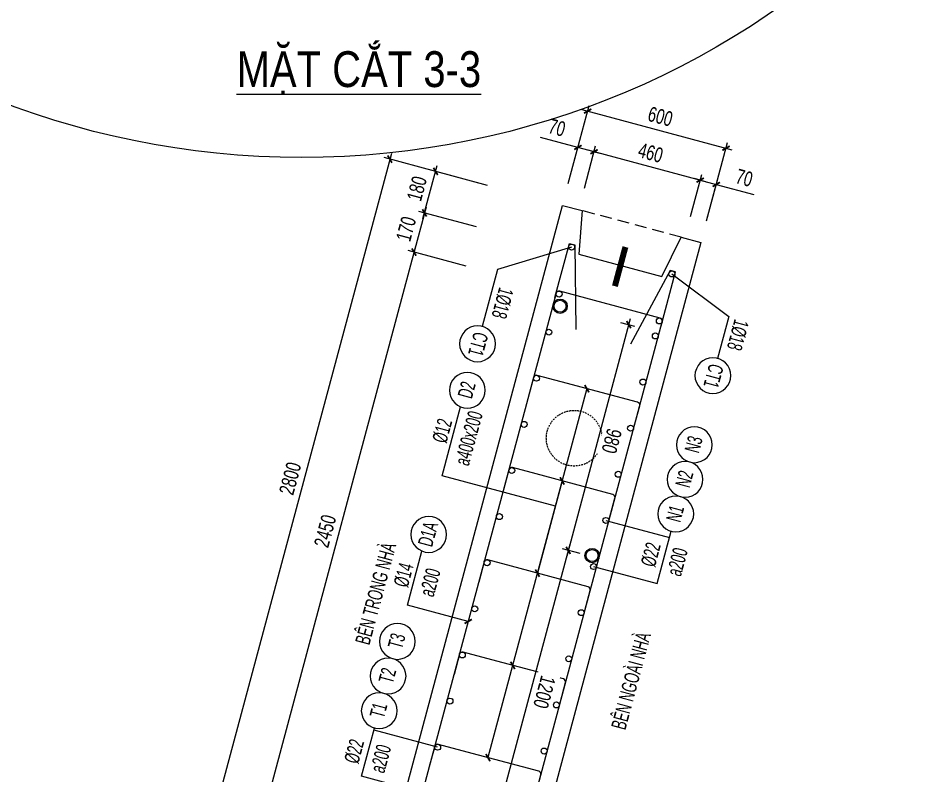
# Model space of a CAD drawing. Header units: millimetres. Extents: x -147841 to 368790, y -162721 to 84261.
# Drawn here: x 282007 to 285769, y -110088 to -106917 of the extents above; entities that cross this region are included whole.
import ezdxf
from ezdxf.enums import TextEntityAlignment as Align

# ---------------------------------------------------------------- set-up
doc = ezdxf.new("R2010")
doc.units = ezdxf.units.MM
doc.header["$LTSCALE"] = 1000
doc.header["$MEASUREMENT"] = 0
doc.header["$PDMODE"] = 1
doc.header["$PDSIZE"] = -10
doc.linetypes.add('DASHED', pattern=[0.75, 0.5, -0.25])
doc.linetypes.add('HIDDEN', pattern=[0.375, 0.25, -0.125])
doc.layers.get('0').update_dxf_attribs({"linetype": 'CONTINUOUS', "lineweight": 18})
doc.layers.get('DEFPOINTS').update_dxf_attribs({"color": 5, "linetype": 'CONTINUOUS', "lineweight": 18})
for name, color, linetype, lineweight in [('0-THAY', 7, 'CONTINUOUS', 18), ('ccu11-Dim', 8, 'CONTINUOUS', 18), ('DIM', 8, 'CONTINUOUS', 18)]:
    doc.layers.add(name, color=color, linetype=linetype, lineweight=lineweight)
for name, color, linetype in [('ccu11-Khuat', 9, 'DASHED'), ('ccu11-Manh', 8, 'CONTINUOUS'), ('ccu11-Thep', 4, 'CONTINUOUS'), ('ccu11-Thepdai', 6, 'CONTINUOUS'), ('KC-Cotthep', 8, 'CONTINUOUS'), ('KC-Dim', 8, 'CONTINUOUS'), ('KC-Text', 31, 'CONTINUOUS'), ('KC-Thay', 7, 'CONTINUOUS')]:
    doc.layers.add(name, color=color, linetype=linetype)
doc.styles.add('ARIAL', font='arial.ttf', dxfattribs={"width": 0.7})
doc.styles.add('ccu11-dim', font='vnsimli.shx', dxfattribs={"width": 0.65, "bigfont": 'bigfont.shx'})
doc.dimstyles.new('2.5-25', dxfattribs={"dimscale": 25, "dimtxt": 2.5, "dimasz": 1, "dimexe": 1, "dimexo": 2, "dimgap": 1, "dimtad": 1, "dimdec": 1, "dimrnd": 5, "dimdsep": 46, "dimtxsty": 'ARIAL', "dimblk": 'ARCHTICK', "dimcen": -1, "dimdle": 1, "dimclrd": 256, "dimclre": 256, "dimclrt": 3, "dimadec": 0, "dimazin": 2, "dimtfac": 0.1, "dimtdec": 1, "dimtmove": 0, "dimatfit": 1, "dimldrblk": 'ARCHTICK', "dimfxl": 1, "dimtvp": 0.833333, "dimtfill": 1, "dimtolj": 1, "dimtzin": 12, "dimarcsym": 0})
doc.dimstyles.new('ccu11-100x4', dxfattribs={"dimscale": 100, "dimtxt": 2.5, "dimasz": 1, "dimexe": 1, "dimexo": 2, "dimgap": 1, "dimtad": 1, "dimdec": 0, "dimlfac": 0.25, "dimdsep": 46, "dimtxsty": 'ccu11-dim', "dimblk": 'ARCHTICK', "dimcen": -1, "dimdle": 1, "dimclrd": 256, "dimclre": 256, "dimclrt": 31, "dimadec": 0, "dimazin": 2, "dimtfac": 0.1, "dimtdec": 0, "dimtmove": 0, "dimatfit": 1, "dimldrblk": 'ARCHTICK', "dimfxl": 1, "dimtvp": 0.833333, "dimtolj": 1, "dimtzin": 12, "dimarcsym": 0})

# ---------------------------------------------------------------- blocks, each defined once
blk = doc.blocks.new('_ARCHTICK')
at = {"color": 0, "linetype": 'ByBlock', "const_width": 0.3}
blk.add_lwpolyline([(-0.5, -0.5), (0.5, 0.5)], dxfattribs=at)
blk = doc.blocks.new('*D1211')
at = {"layer": 'DEFPOINTS', "color": 0, "linetype": 'ByBlock', "ltscale": 30, "transparency": 16777216}
for p in [(284022.5, -107630.9), (283975.9, -107804.8)]:
    blk.add_point(p, dxfattribs=at)
at = {"layer": 'KC-Dim', "linetype": 'ByBlock', "lineweight": -2, "ltscale": 30, "transparency": 16777216}
for p, q in [((283703.2, -107757.6), (283762.8, -107535.5)), ((283974.2, -107618), (283732.1, -107553.1)), ((283927.7, -107791.9), (283685.6, -107727))]:
    blk.add_line(p, q, dxfattribs=at)
at = {"layer": 'KC-Dim', "linetype": 'ByBlock', "lineweight": -2, "ltscale": 30, "transparency": 16777216, "xscale": 25, "yscale": 25, "zscale": 25}
for p, rotation in [((283756.3, -107559.6), 75.00000000010618), ((283709.7, -107733.5), 255.0000000001062)]:
    blk.add_blockref('_ARCHTICK', p, dxfattribs=dict(at, rotation=rotation))
at = {"layer": 'KC-Dim', "color": 3, "linetype": 'ByBlock', "ltscale": 30, "transparency": 16777216, "insert": (283678, -107631.8), "char_height": 62.5, "attachment_point": 5, "rotation": 75, "style": 'ARIAL', "bg_fill": 3, "box_fill_scale": 1.25, "bg_fill_color": 256, "bg_fill_true_color": 13158600, "bg_fill_transparency": 0}
blk.add_mtext('\\A1;180', dxfattribs=at)
at = {"layer": 'DEFPOINTS', "color": 0, "linetype": 'ByBlock', "ltscale": 30, "transparency": 16777216}
blk.add_point((283756.3, -107559.6), dxfattribs=at)
blk = doc.blocks.new('*D1212')
at = {"layer": 'DEFPOINTS', "color": 0, "linetype": 'ByBlock', "ltscale": 30, "transparency": 16777216}
for p in [(283975.9, -107804.8), (283665.7, -107897.7), (283931.9, -107969)]:
    blk.add_point(p, dxfattribs=at)
at = {"layer": 'KC-Dim', "linetype": 'ByBlock', "lineweight": -2, "ltscale": 30, "transparency": 16777216}
for p, q in [((283716.2, -107709.3), (283659.2, -107921.8)), ((283927.7, -107791.9), (283685.6, -107727)), ((283883.7, -107956.1), (283641.6, -107891.2))]:
    blk.add_line(p, q, dxfattribs=at)
at = {"layer": 'KC-Dim', "linetype": 'ByBlock', "lineweight": -2, "ltscale": 30, "transparency": 16777216, "xscale": 25, "yscale": 25, "zscale": 25}
for p, rotation in [((283709.7, -107733.5), 75.00000000010621), ((283665.7, -107897.7), 255.0000000001062)]:
    blk.add_blockref('_ARCHTICK', p, dxfattribs=dict(at, rotation=rotation))
at = {"layer": 'KC-Dim', "color": 3, "linetype": 'ByBlock', "ltscale": 30, "transparency": 16777216, "insert": (283632.7, -107800.8), "char_height": 62.5, "attachment_point": 5, "rotation": 75, "style": 'ARIAL', "bg_fill": 3, "box_fill_scale": 1.25, "bg_fill_color": 256, "bg_fill_true_color": 13158600, "bg_fill_transparency": 0}
blk.add_mtext('\\A1;170', dxfattribs=at)
blk = doc.blocks.new('*D1213')
at = {"layer": 'DEFPOINTS', "color": 0, "linetype": 'ByBlock', "ltscale": 30, "transparency": 16777216}
for p in [(284972.7, -107462.5), (284298.8, -107659.3), (284878.3, -107814.6)]:
    blk.add_point(p, dxfattribs=at)
at = {"layer": 'KC-Dim', "linetype": 'ByBlock', "lineweight": -2, "ltscale": 30, "transparency": 16777216}
for p, q in [((284311.7, -107611), (284399.6, -107283.1)), ((284369, -107300.8), (284996.8, -107469)), ((284891.3, -107766.3), (284979.1, -107438.4))]:
    blk.add_line(p, q, dxfattribs=at)
at = {"layer": 'KC-Dim', "linetype": 'ByBlock', "lineweight": -2, "ltscale": 30, "transparency": 16777216, "xscale": 25, "yscale": 25, "zscale": 25}
for p, rotation in [((284393.1, -107307.2), 164.9999999997897), ((284972.7, -107462.5), 344.9999999997897)]:
    blk.add_blockref('_ARCHTICK', p, dxfattribs=dict(at, rotation=rotation))
at = {"layer": 'KC-Dim', "color": 3, "linetype": 'ByBlock', "ltscale": 30, "transparency": 16777216, "insert": (284697.6, -107329.9), "char_height": 62.5, "attachment_point": 5, "rotation": 345, "style": 'ARIAL', "bg_fill": 3, "box_fill_scale": 1.25, "bg_fill_color": 256, "bg_fill_true_color": 13158600, "bg_fill_transparency": 0}
blk.add_mtext('\\A1;600', dxfattribs=at)
blk = doc.blocks.new('*D1214')
at = {"layer": 'DEFPOINTS', "color": 0, "linetype": 'ByBlock', "ltscale": 30, "transparency": 16777216}
for p in [(284420.1, -107477.2), (284366.4, -107677.4), (284810.7, -107796.5)]:
    blk.add_point(p, dxfattribs=at)
at = {"layer": 'KC-Dim', "linetype": 'ByBlock', "lineweight": -2, "ltscale": 30, "transparency": 16777216}
for p, q in [((284379.3, -107629.2), (284426.5, -107453)), ((284888.5, -107602.7), (284395.9, -107470.7)), ((284823.6, -107748.2), (284870.8, -107572.1))]:
    blk.add_line(p, q, dxfattribs=at)
at = {"layer": 'KC-Dim', "linetype": 'ByBlock', "lineweight": -2, "ltscale": 30, "transparency": 16777216, "xscale": 25, "yscale": 25, "zscale": 25}
for p, rotation in [((284420.1, -107477.2), 164.9999999997897), ((284864.4, -107596.2), 344.9999999997897)]:
    blk.add_blockref('_ARCHTICK', p, dxfattribs=dict(at, rotation=rotation))
at = {"layer": 'KC-Dim', "color": 3, "linetype": 'ByBlock', "ltscale": 30, "transparency": 16777216, "insert": (284656.9, -107481.7), "char_height": 62.5, "attachment_point": 5, "rotation": 345, "style": 'ARIAL', "bg_fill": 3, "box_fill_scale": 1.25, "bg_fill_color": 256, "bg_fill_true_color": 13158600, "bg_fill_transparency": 0}
blk.add_mtext('\\A1;460', dxfattribs=at)
blk = doc.blocks.new('*D1215')
at = {"layer": 'DEFPOINTS', "color": 0, "linetype": 'ByBlock', "ltscale": 30, "transparency": 16777216}
for p in [(284932, -107614.3), (284810.7, -107796.5), (284878.3, -107814.6)]:
    blk.add_point(p, dxfattribs=at)
at = {"layer": 'KC-Dim', "linetype": 'ByBlock', "lineweight": -2, "ltscale": 30, "transparency": 16777216}
for p, q in [((284823.6, -107748.2), (284870.8, -107572.1)), ((284864.4, -107596.2), (284840.2, -107589.7)), ((284864.4, -107596.2), (284932, -107614.3)), ((284891.3, -107766.3), (284938.5, -107590.2)), ((284932, -107614.3), (285088.6, -107656.3))]:
    blk.add_line(p, q, dxfattribs=at)
at = {"layer": 'KC-Dim', "linetype": 'ByBlock', "lineweight": -2, "ltscale": 30, "transparency": 16777216, "xscale": 25, "yscale": 25, "zscale": 25}
for p, rotation in [((284864.4, -107596.2), 344.9999999997897), ((284932, -107614.3), 164.9999999997897)]:
    blk.add_blockref('_ARCHTICK', p, dxfattribs=dict(at, rotation=rotation))
at = {"layer": 'KC-Dim', "color": 3, "linetype": 'ByBlock', "ltscale": 30, "transparency": 16777216, "insert": (285049.2, -107586.8), "char_height": 62.5, "attachment_point": 5, "rotation": 345, "style": 'ARIAL', "bg_fill": 3, "box_fill_scale": 1.25, "bg_fill_color": 256, "bg_fill_true_color": 13158600, "bg_fill_transparency": 0}
blk.add_mtext('\\A1;70', dxfattribs=at)
blk = doc.blocks.new('*D1216')
at = {"layer": 'DEFPOINTS', "color": 0, "linetype": 'ByBlock', "ltscale": 30, "transparency": 16777216}
for p in [(284352.4, -107459), (284298.8, -107659.3), (284366.4, -107677.4)]:
    blk.add_point(p, dxfattribs=at)
at = {"layer": 'KC-Dim', "linetype": 'ByBlock', "lineweight": -2, "ltscale": 30, "transparency": 16777216}
for p, q in [((284352.4, -107459), (284195.8, -107417.1)), ((284311.7, -107611), (284358.9, -107434.9)), ((284420.1, -107477.2), (284352.4, -107459)), ((284379.3, -107629.2), (284426.5, -107453)), ((284420.1, -107477.2), (284444.2, -107483.6))]:
    blk.add_line(p, q, dxfattribs=at)
at = {"layer": 'KC-Dim', "linetype": 'ByBlock', "lineweight": -2, "ltscale": 30, "transparency": 16777216, "xscale": 25, "yscale": 25, "zscale": 25}
for p, rotation in [((284352.4, -107459), 344.9999999997897), ((284420.1, -107477.2), 164.9999999997897)]:
    blk.add_blockref('_ARCHTICK', p, dxfattribs=dict(at, rotation=rotation))
at = {"layer": 'KC-Dim', "color": 3, "linetype": 'ByBlock', "ltscale": 30, "transparency": 16777216, "insert": (284264.7, -107376.6), "char_height": 62.5, "attachment_point": 5, "rotation": 345, "style": 'ARIAL', "bg_fill": 3, "box_fill_scale": 1.25, "bg_fill_color": 256, "bg_fill_true_color": 13158600, "bg_fill_transparency": 0}
blk.add_mtext('\\A1;70', dxfattribs=at)
blk = doc.blocks.new('*D1217')
at = {"layer": 'DEFPOINTS', "color": 0, "linetype": 'ByBlock', "ltscale": 30, "transparency": 16777216}
for p in [(283931.9, -107969), (283031.6, -110264.2), (283249.5, -110322.6)]:
    blk.add_point(p, dxfattribs=at)
at = {"layer": 'KC-Dim', "linetype": 'ByBlock', "lineweight": -2, "ltscale": 30, "transparency": 16777216}
for p, q in [((283672.2, -107873.5), (283025.1, -110288.3)), ((283883.7, -107956.1), (283641.6, -107891.2)), ((283201.2, -110309.7), (283007.5, -110257.7))]:
    blk.add_line(p, q, dxfattribs=at)
at = {"layer": 'KC-Dim', "linetype": 'ByBlock', "lineweight": -2, "ltscale": 30, "transparency": 16777216, "xscale": 25, "yscale": 25, "zscale": 25}
for p, rotation in [((283665.7, -107897.7), 75.00000000010621), ((283031.6, -110264.2), 255.0000000001062)]:
    blk.add_blockref('_ARCHTICK', p, dxfattribs=dict(at, rotation=rotation))
at = {"layer": 'KC-Dim', "color": 3, "linetype": 'ByBlock', "ltscale": 30, "transparency": 16777216, "insert": (283293.7, -109066.2), "char_height": 62.5, "attachment_point": 5, "rotation": 75, "style": 'ARIAL', "bg_fill": 3, "box_fill_scale": 1.25, "bg_fill_color": 256, "bg_fill_true_color": 13158600, "bg_fill_transparency": 0}
blk.add_mtext('\\A1;2450', dxfattribs=at)
blk = doc.blocks.new('att_thep_2')
blk.add_circle((-300, 0), 300)
at = {"color": 3, "style": 'ARIAL', "width": 0.6}
blk.add_attdef('DK', text='', height=250, dxfattribs=at).set_placement((467, 105), align=Align.CENTER)
at = {"color": 31, "style": 'ARIAL', "width": 0.6}
blk.add_attdef('SH', text='', height=250, dxfattribs=at).set_placement((-281, -111), align=Align.CENTER)
at = {"color": 2, "style": 'ARIAL', "width": 0.6}
blk.add_attdef('KC', text='', height=250, dxfattribs=at).set_placement((472, -355), align=Align.CENTER)
blk = doc.blocks.new('*U1191')
at = {"layer": 'ccu11-Thepdai', "flags": 128}
blk.add_lwpolyline([(50, 230), (-37.5, 230, 0.414214), (-50, 217.5), (-50, -114.4), (-50, -217.5, 0.414214), (-37.5, -230), (50, -230)], format="xyb", dxfattribs=at)
blk = doc.blocks.new('*U1192')
at = {"layer": 'DIM', "color": 0, "linetype": 'ByBlock', "lineweight": -2, "transparency": 16777216}
for p in [(0, 0), (400, 0), (800, 0), (1200, 0), (1600, 0)]:
    blk.add_blockref('*U1191', p, dxfattribs=at)
blk = doc.blocks.new('*D1218')
at = {"layer": 'DEFPOINTS', "color": 0, "ltscale": 3000, "transparency": 16777216}
for p in [(284022.5, -107630.9), (282839.8, -110212.8), (283297.8, -110335.5)]:
    blk.add_point(p, dxfattribs=at)
at = {"layer": 'DIM', "lineweight": -2, "ltscale": 3000, "transparency": 16777216}
for p, q in [((283571, -107484.1), (282833.3, -110237)), ((283974.2, -107618), (283540.4, -107501.7)), ((283249.5, -110322.6), (282815.7, -110206.3))]:
    blk.add_line(p, q, dxfattribs=at)
at = {"layer": 'DIM', "lineweight": -2, "ltscale": 3000, "transparency": 16777216, "xscale": 25, "yscale": 25, "zscale": 25}
for p, rotation in [((283564.5, -107508.2), 75.00000000010621), ((282839.8, -110212.8), 255.0000000001062)]:
    blk.add_blockref('_ARCHTICK', p, dxfattribs=dict(at, rotation=rotation))
at = {"layer": 'DIM', "color": 3, "ltscale": 3000, "transparency": 16777216, "insert": (283147.2, -108845.8), "char_height": 62.5, "attachment_point": 5, "rotation": 75, "style": 'ARIAL', "bg_fill": 3, "box_fill_scale": 1.25, "bg_fill_color": 256, "bg_fill_true_color": 13158600, "bg_fill_transparency": 0}
blk.add_mtext('\\A1;2800', dxfattribs=at)
blk = doc.blocks.new('*D1508')
at = {"layer": 'DEFPOINTS', "color": 0, "linetype": 'ByBlock', "ltscale": 30, "transparency": 16777216}
for p in [(258896.5, -98435.7), (258896.5, -98538), (257917.5, -98623.4)]:
    blk.add_point(p, dxfattribs=at)
at = {"layer": 'KC-Dim', "linetype": 'ByBlock', "lineweight": -2, "ltscale": 30, "transparency": 16777216}
for p, q in [((258896.5, -98485.7), (258896.5, -98563)), ((257917.5, -98573.4), (257917.5, -98513)), ((257892.5, -98538), (258921.5, -98538))]:
    blk.add_line(p, q, dxfattribs=at)
at = {"layer": 'KC-Dim', "linetype": 'ByBlock', "lineweight": -2, "ltscale": 30, "transparency": 16777216, "xscale": 25, "yscale": 25, "zscale": 25, "rotation": 180}
blk.add_blockref('_ARCHTICK', (257917.5, -98538), dxfattribs=at)
at = {"layer": 'KC-Dim', "linetype": 'ByBlock', "lineweight": -2, "ltscale": 30, "transparency": 16777216, "xscale": 25, "yscale": 25, "zscale": 25}
blk.add_blockref('_ARCHTICK', (258896.5, -98538), dxfattribs=at)
at = {"layer": 'KC-Dim', "color": 3, "linetype": 'ByBlock', "ltscale": 30, "transparency": 16777216, "insert": (258407, -98481.1), "char_height": 62.5, "attachment_point": 5, "style": 'ARIAL', "bg_fill": 3, "box_fill_scale": 1.25, "bg_fill_color": 256, "bg_fill_true_color": 13158600, "bg_fill_transparency": 0}
blk.add_mtext('\\A1;980', dxfattribs=at)
blk = doc.blocks.new('A$C260038B3')
at = {"layer": '0-THAY', "linetype": 'Continuous'}
for radius in [120, 100]:
    blk.add_circle((0, 0), radius, dxfattribs=at)
blk = doc.blocks.new('*D1509')
at = {"layer": 'DEFPOINTS', "color": 0, "linetype": 'ByBlock', "ltscale": 30, "transparency": 16777216}
for p in [(258896.5, -98435.7), (260095.1, -98538), (260095.1, -98616.7)]:
    blk.add_point(p, dxfattribs=at)
at = {"layer": 'KC-Dim', "linetype": 'ByBlock', "lineweight": -2, "ltscale": 30, "transparency": 16777216}
for p, q in [((258896.5, -98485.7), (258896.5, -98563)), ((260095.1, -98566.7), (260095.1, -98513)), ((258871.5, -98538), (260120.1, -98538))]:
    blk.add_line(p, q, dxfattribs=at)
at = {"layer": 'KC-Dim', "linetype": 'ByBlock', "lineweight": -2, "ltscale": 30, "transparency": 16777216, "xscale": 25, "yscale": 25, "zscale": 25, "rotation": 180}
blk.add_blockref('_ARCHTICK', (258896.5, -98538), dxfattribs=at)
at = {"layer": 'KC-Dim', "linetype": 'ByBlock', "lineweight": -2, "ltscale": 30, "transparency": 16777216, "xscale": 25, "yscale": 25, "zscale": 25}
blk.add_blockref('_ARCHTICK', (260095.1, -98538), dxfattribs=at)
at = {"layer": 'KC-Dim', "color": 3, "linetype": 'ByBlock', "ltscale": 30, "transparency": 16777216, "insert": (259495.8, -98481.1), "char_height": 62.5, "attachment_point": 5, "style": 'ARIAL', "bg_fill": 3, "box_fill_scale": 1.25, "bg_fill_color": 256, "bg_fill_true_color": 13158600, "bg_fill_transparency": 0}
blk.add_mtext('\\A1;1200', dxfattribs=at)
blk = doc.blocks.new('*U1187')
at = {"layer": 'ccu11-Thep'}
blk.add_circle((0, 0), 12.5, dxfattribs=at)
blk = doc.blocks.new('*U1188')
at = {"layer": 'KC-Dim', "color": 0, "linetype": 'ByBlock', "lineweight": -2, "transparency": 16777216}
for p in [(0, 0), (200, 0), (400, 0), (600, 0), (800, 0), (1000, 0), (1200, 0), (1400, 0), (1600, 0), (1800, 0), (2000, 0), (2200, 0)]:
    blk.add_blockref('*U1187', p, dxfattribs=at)
blk = doc.blocks.new('*U1189')
at = {"layer": 'ccu11-Thep'}
blk.add_circle((0, 0), 12.5, dxfattribs=at)
blk = doc.blocks.new('*U1190')
at = {"layer": 'KC-Dim', "color": 0, "linetype": 'ByBlock', "lineweight": -2, "transparency": 16777216}
for p in [(0, 0), (200, 0), (400, 0), (600, 0), (800, 0), (1000, 0), (1200, 0), (1400, 0), (1600, 0), (1800, 0), (2000, 0)]:
    blk.add_blockref('*U1189', p, dxfattribs=at)
blk = doc.blocks.new('saw6-28')
at = {"layer": 'ccu11-Dim', "ltscale": 3000, "xscale": 0.25, "yscale": 0.25, "zscale": 0.25}
for p in [(257917.48, -98835.66), (260095.11, -98835.66)]:
    blk.add_blockref('A$C260038B3', p, dxfattribs=at)
at = {"layer": 'KC-Dim', "linetype": 'ByBlock', "ltscale": 30}
dim = blk.add_linear_dim(base=(258896.47, -98537.97), p1=(257917.48, -98623.41), p2=(258896.47, -98435.66), dimstyle='2.5-25', dxfattribs=at)
dim.commit()
dim.dimension.update_dxf_attribs({"geometry": '*D1508', "text_midpoint": (258406.97, -98481.05)})
at = {"layer": 'ccu11-Dim', "ltscale": 3000, "xscale": 0.25, "yscale": 0.25, "zscale": 0.25}
blk.add_blockref('A$C260038B3', (258891.47, -98435.66), dxfattribs=at)
at = {"layer": 'KC-Dim', "linetype": 'ByBlock', "ltscale": 30}
dim = blk.add_linear_dim(base=(260095.11, -98537.97), p1=(258896.47, -98435.66), p2=(260095.11, -98616.7), dimstyle='2.5-25', dxfattribs=at)
dim.commit()
dim.dimension.update_dxf_attribs({"geometry": '*D1509', "text_midpoint": (259495.79, -98481.05)})

msp = doc.modelspace()

# ---------------------------------------------------------------- linework, layer by layer
at = {"layer": 'ccu11-Thep', "const_width": 25}
msp.add_lwpolyline([(284507.26, -108040.35), (284551.26, -107876.14)], dxfattribs=at)
at = {"layer": 'ccu11-Thep'}
for centre in [(284325.93, -107876.72), (284746.13, -107989.22), (284273.23, -108073.41), (284693.41, -108185.99)]:
    msp.add_circle(centre, 12.5, dxfattribs=at)
at = {"layer": 'ccu11-Thep', "linetype": 'HIDDEN', "ltscale": 0.03}
msp.add_circle((284336.63, -108677.13, 242.3), 116.6, dxfattribs=at)
at = {"layer": 'ccu11-Thepdai', "flags": 128}
for points in [[(284256.35, -108088.09), (284317.09, -107861.41), (284339.74, -107867.48), (284344.26, -108222.1)], [(284700.68, -108207.15), (284761.44, -107980.38), (284738.09, -107974.13), (284572.41, -108283.24)]]:
    msp.add_lwpolyline(points, dxfattribs=at)
at = {"layer": 'ccu11-Thepdai'}
msp.add_lwpolyline([(284261.15, -108070.17), (283651.63, -110344.93, 0.4142136), (283660.47, -110360.24), (284080.65, -110472.82, 0.4142136), (284095.96, -110463.98), (284705.48, -108189.23, 0.4142136), (284696.64, -108173.92), (284276.46, -108061.33, 0.4142136)], format="xyb", close=True, dxfattribs=at)
at = {"layer": 'KC-Thay', "flags": 128}
msp.add_lwpolyline([(286362.66, -110921.54), (286362.66, -111006.54), (280762.66, -111006.54), (280762.66, -110921.54), (280582.66, -110886.54), (280582.66, -110526.54), (280762.66, -110491.54), (280762.66, -110406.54), (283562.66, -110406.54), (284287.36, -107701.91), (284369.46, -107723.91), (284356.68, -107906.83), (284704.42, -108000.01), (284784.81, -107835.2), (284866.92, -107857.2), (284183.82, -110406.54), (286362.66, -110406.54), (286362.66, -110491.54), (286182.66, -110526.54), (286182.66, -110886.54)], close=True, dxfattribs=at)

# ---------------------------------------------------------------- block references
at = {"layer": 'KC-Cotthep'}
ref = msp.add_blockref('att_thep_2', (284937.03, -108342.67), dxfattribs=dict(at, xscale=-0.2499999999999999, yscale=0.25, zscale=0.25, rotation=255.0000000000298))
ref.add_attrib('DK', '1%%C18', dxfattribs={"layer": '0', "color": 15, "height": 62.5, "rotation": 255, "style": 'ARIAL', "width": 0.6}).set_placement((284992.57, -108237.19), align=Align.CENTER)
ref.add_attrib('SH', 'CT1', dxfattribs={"layer": '0', "color": 31, "height": 62.5, "rotation": 255, "style": 'ARIAL', "width": 0.6}).set_placement((284890.43, -108408.9), align=Align.CENTER)
ref = msp.add_blockref('att_thep_2', (284820.62, -108777.1), dxfattribs=dict(at, xscale=-0.2499999999999999, yscale=0.25, zscale=0.25, rotation=75.00000000007007))
ref.add_attrib('SH', 'N3', dxfattribs={"layer": '0', "color": 31, "height": 62.5, "rotation": 75, "style": 'ARIAL', "width": 0.6}).set_placement((284867.22, -108710.87), align=Align.CENTER)

# ---------------------------------------------------------------- texts
at = {"layer": 'KC-Text', "color": 3, "style": 'ARIAL', "width": 0.8}
msp.add_text('%%UMẶT CẮT 3-3', height=150, dxfattribs=at).set_placement((283434.85, -107206.34), align=Align.CENTER)
at = {"layer": 'KC-Text', "color": 1, "style": 'ARIAL', "width": 0.6}
for s, p in [('BÊN TRONG NHÀ', (283535.12, -109335.73)), ('BÊN NGOÀI NHÀ', (284604.81, -109701.22))]:
    msp.add_text(s, height=62.5, rotation=75, dxfattribs=at).set_placement(p, align=Align.CENTER)

# ---------------------------------------------------------------- leaders
at = {"layer": 'ccu11-Manh', "ltscale": 10}
msp.add_leader([(284746.13, -107989.22), (284983.87, -108167.85), (284937.02, -108342.71)], dimstyle='ccu11-100x4', override={"dimgap": 1, "dimtad": 0, "dimldrblk": 'None'}, dxfattribs=at)

# ---------------------------------------------------------------- next in the draw order: dimensions: what is measured, and where the dimension line sits
at = {"layer": 'KC-Dim', "linetype": 'ByBlock', "ltscale": 30}
dim = msp.add_linear_dim(base=(284972.67, -107462.53), p1=(284298.77, -107659.33), p2=(284878.32, -107814.62), angle=345, dimstyle='2.5-25', dxfattribs=at)
dim.commit()
dim.dimension.update_dxf_attribs({"geometry": '*D1213', "text_midpoint": (284697.62, -107329.92)})
dim = msp.add_linear_dim(base=(283756.3, -107559.61), p1=(283975.95, -107804.81), p2=(284022.53, -107630.95), angle=75, dimstyle='2.5-25', dxfattribs=at)
dim.commit()
dim.dimension.update_dxf_attribs({"geometry": '*D1211', "text_midpoint": (283733, -107646.54), "dimtype": 160})

# ---------------------------------------------------------------- next in the draw order: linework, layer by layer
at = {"layer": 'ccu11-Khuat', "ltscale": 0.1}
msp.add_line((284784.81, -107835.2), (284369.46, -107723.91), dxfattribs=at)

# ---------------------------------------------------------------- next in the draw order: dimensions: what is measured, and where the dimension line sits
at = {"layer": 'KC-Dim', "linetype": 'ByBlock', "ltscale": 30}
dim = msp.add_linear_dim(base=(283665.71, -107897.68), p1=(283975.95, -107804.81), p2=(283931.95, -107969.02), angle=255, dimstyle='2.5-25', dxfattribs=at)
dim.commit()
dim.dimension.update_dxf_attribs({"geometry": '*D1212', "text_midpoint": (283687.71, -107815.58), "dimtype": 160})

# ---------------------------------------------------------------- next in the draw order: dimensions: what is measured, and where the dimension line sits
for base, p1, p2, angle, picture, middle in [((284420.05, -107477.16), (284810.71, -107796.51), (284366.38, -107677.45), 345, '*D1214', (284656.94, -107481.72)), ((283031.6, -110264.2), (283931.95, -107969.02), (283249.54, -110322.6), 255, '*D1217', (283293.68, -109066.21))]:
    dim = msp.add_linear_dim(base=base, p1=p1, p2=p2, angle=angle, dimstyle='2.5-25', dxfattribs=at)
    dim.commit()
    dim.dimension.update_dxf_attribs({"geometry": picture, "text_midpoint": middle})

# ---------------------------------------------------------------- next in the draw order: leaders
at = {"layer": 'ccu11-Manh', "ltscale": 10}
msp.add_leader([(284325.93, -107876.72), (284015.31, -107970.09), (283951.22, -108209.27)], dimstyle='ccu11-100x4', override={"dimgap": 1, "dimtad": 0, "dimldrblk": 'None'}, dxfattribs=at)

# ---------------------------------------------------------------- next in the draw order: block references
at = {"layer": 'DIM', "rotation": 255.0000000000298}
msp.add_blockref('*U1192', (284379.14, -108518.48), dxfattribs=at)
at = {"layer": 'KC-Cotthep'}
ref = msp.add_blockref('att_thep_2', (283951.21, -108209.3), dxfattribs=dict(at, xscale=-0.2499999999999999, yscale=0.25, zscale=0.25, rotation=255.0000000000298))
ref.add_attrib('DK', '1%%C18', dxfattribs={"layer": '0', "color": 15, "height": 62.5, "rotation": 255, "style": 'ARIAL', "width": 0.6}).set_placement((284006.76, -108103.82), align=Align.CENTER)
ref.add_attrib('SH', 'CT1', dxfattribs={"layer": '0', "color": 31, "height": 62.5, "rotation": 255, "style": 'ARIAL', "width": 0.6}).set_placement((283904.61, -108275.53), align=Align.CENTER)

# ---------------------------------------------------------------- next in the draw order: dimensions: what is measured, and where the dimension line sits
at = {"layer": 'KC-Dim', "linetype": 'ByBlock', "ltscale": 30}
for base, p1, p2, picture, middle in [((284352.44, -107459.04), (284366.38, -107677.45), (284298.77, -107659.33), '*D1216', (284264.7, -107376.61)), ((284931.99, -107614.33), (284810.71, -107796.51), (284878.32, -107814.62), '*D1215', (285049.19, -107586.82))]:
    dim = msp.add_linear_dim(base=base, p1=p1, p2=p2, angle=345, dimstyle='2.5-25', dxfattribs=at)
    dim.commit()
    dim.dimension.update_dxf_attribs({"geometry": picture, "text_midpoint": middle})

# ---------------------------------------------------------------- next in the draw order: leaders
at = {"layer": 'ccu11-Manh', "ltscale": 10}
msp.add_leader([(284257.89, -108961.46), (283783.71, -108834.4), (283860.78, -108545.84)], dimstyle='ccu11-100x4', override={"dimgap": 1, "dimtad": 0, "dimldrblk": 'None'}, dxfattribs=at)
at = {"layer": 'ccu11-Manh', "ltscale": 3000}
msp.add_leader([(283892.85, -109444.69), (283638.45, -109376.52), (283699.19, -109149.86)], dimstyle='ccu11-100x4', override={"dimasz": 0.25, "dimtad": 0}, dxfattribs=at)

# ---------------------------------------------------------------- next in the draw order: dimensions: what is measured, and where the dimension line sits
at = {"layer": 'DIM', "ltscale": 3000}
dim = msp.add_linear_dim(base=(282839.82, -110212.81), p1=(284022.53, -107630.95), p2=(283297.84, -110335.54), angle=255, dimstyle='2.5-25', dxfattribs=at)
dim.commit()
dim.dimension.update_dxf_attribs({"geometry": '*D1218', "text_midpoint": (283147.19, -108845.79)})

# ---------------------------------------------------------------- next in the draw order: linework, layer by layer
at = {"layer": 'DEFPOINTS', "ltscale": 3000}
msp.add_circle((283195, -104013.22), 3488.53, dxfattribs=at)

# ---------------------------------------------------------------- next in the draw order: block references
at = {"layer": 'KC-Cotthep'}
ref = msp.add_blockref('att_thep_2', (283537.83, -109745.62), dxfattribs=dict(at, xscale=-0.2499999999999999, yscale=0.25, zscale=0.25, rotation=75.00000000007007))
ref.add_attrib('SH', 'T2', dxfattribs={"layer": '0', "color": 31, "height": 62.5, "rotation": 75, "style": 'ARIAL', "width": 0.6}).set_placement((283584.42, -109679.39), align=Align.CENTER)
ref = msp.add_blockref('att_thep_2', (283500.62, -109890.92), dxfattribs=dict(at, xscale=-0.25, yscale=0.25, zscale=0.25, rotation=75.00000000003322))
ref.add_attrib('KC', 'a200', dxfattribs={"layer": '0', "color": 2, "height": 62.5, "rotation": 75, "style": 'ARIAL', "width": 0.6}).set_placement((283556.04, -110027.27), align=Align.CENTER)
ref.add_attrib('DK', '%%C22', dxfattribs={"layer": '0', "color": 2, "height": 62.5, "rotation": 75, "style": 'ARIAL', "width": 0.6}).set_placement((283445.07, -109996.4), align=Align.CENTER)
ref.add_attrib('SH', 'T1', dxfattribs={"layer": '0', "color": 31, "height": 62.5, "rotation": 75, "style": 'ARIAL', "width": 0.6}).set_placement((283547.22, -109824.7), align=Align.CENTER)
at = {"layer": 'KC-Dim', "rotation": 255.0000000000298}
msp.add_blockref('saw6-28', (446499.59, 115424.33), dxfattribs=at)

# ---------------------------------------------------------------- next in the draw order: linework, layer by layer
at = {"layer": 'KC-Dim', "linetype": 'ByBlock', "ltscale": 30}
msp.add_lwpolyline([(284286.17, -108855.92), (284182.64, -109242.29)], dxfattribs=at)

# ---------------------------------------------------------------- next in the draw order: block references
at = {"layer": 'KC-Cotthep'}
ref = msp.add_blockref('att_thep_2', (283869.62, -108548.84), dxfattribs=dict(at, xscale=-0.25, yscale=0.25, zscale=0.25, rotation=74.8377311502637))
ref.add_attrib('KC', 'a400x200', dxfattribs={"layer": '0', "color": 2, "height": 62.5, "rotation": 74.83773, "style": 'ARIAL', "width": 0.6}).set_placement((283924.66, -108685.34), align=Align.CENTER)
ref.add_attrib('DK', '%%C12', dxfattribs={"layer": '0', "color": 215, "height": 62.5, "rotation": 74.83773, "style": 'ARIAL', "width": 0.6}).set_placement((283813.84, -108653.92), align=Align.CENTER)
ref.add_attrib('SH', 'D2', dxfattribs={"layer": '0', "color": 31, "height": 62.5, "rotation": 74.83773, "style": 'ARIAL', "width": 0.6}).set_placement((283916.35, -108482.95), align=Align.CENTER)
ref = msp.add_blockref('att_thep_2', (284781.81, -108921.97), dxfattribs=dict(at, xscale=-0.2499999999999999, yscale=0.25, zscale=0.25, rotation=75.00000000007007))
ref.add_attrib('SH', 'N2', dxfattribs={"layer": '0', "color": 31, "height": 62.5, "rotation": 75, "style": 'ARIAL', "width": 0.6}).set_placement((284828.4, -108855.75), align=Align.CENTER)
ref = msp.add_blockref('att_thep_2', (284742.99, -109066.82), dxfattribs=dict(at, xscale=-0.2499999999999999, yscale=0.25, zscale=0.25, rotation=75.00000000007007))
ref.add_attrib('KC', 'a200', dxfattribs={"layer": '0', "color": 2, "height": 62.5, "rotation": 75, "style": 'ARIAL', "width": 0.6}).set_placement((284798.42, -109203.17), align=Align.CENTER)
ref.add_attrib('DK', '%%C22', dxfattribs={"layer": '0', "color": 2, "height": 62.5, "rotation": 75, "style": 'ARIAL', "width": 0.6}).set_placement((284687.45, -109172.3), align=Align.CENTER)
ref.add_attrib('SH', 'N1', dxfattribs={"layer": '0', "color": 31, "height": 62.5, "rotation": 75, "style": 'ARIAL', "width": 0.6}).set_placement((284789.59, -109000.6), align=Align.CENTER)
ref = msp.add_blockref('att_thep_2', (283707.8, -109152.76), dxfattribs=dict(at, xscale=-0.25, yscale=0.25, zscale=0.25, rotation=74.8377311502637))
ref.add_attrib('KC', 'a200', dxfattribs={"layer": '0', "color": 2, "height": 62.5, "rotation": 74.83773, "style": 'ARIAL', "width": 0.6}).set_placement((283762.84, -109289.26), align=Align.CENTER)
ref.add_attrib('DK', '%%C14', dxfattribs={"layer": '0', "color": 125, "height": 62.5, "rotation": 74.83773, "style": 'ARIAL', "width": 0.6}).set_placement((283652.02, -109257.84), align=Align.CENTER)
ref.add_attrib('SH', 'D1A', dxfattribs={"layer": '0', "color": 31, "height": 62.5, "rotation": 74.83773, "style": 'ARIAL', "width": 0.6}).set_placement((283754.53, -109086.87), align=Align.CENTER)
ref = msp.add_blockref('att_thep_2', (283576.64, -109600.75), dxfattribs=dict(at, xscale=-0.2499999999999999, yscale=0.25, zscale=0.25, rotation=75.00000000007007))
ref.add_attrib('SH', 'T3', dxfattribs={"layer": '0', "color": 31, "height": 62.5, "rotation": 75, "style": 'ARIAL', "width": 0.6}).set_placement((283623.24, -109534.52), align=Align.CENTER)
at = {"layer": 'KC-Dim', "rotation": 255.0000000000298}
for name, p in [('*U1190', (284230.52, -108232.78)), ('*U1188', (284676.58, -108248.78))]:
    msp.add_blockref(name, p, dxfattribs=at)
at = {"layer": 'KC-Dim', "linetype": 'ByBlock', "ltscale": 30, "xscale": 25, "yscale": 25, "zscale": 25, "rotation": 75.0000000000308}
for p in [(284286.17, -108855.92), (284182.64, -109242.29), (284079.11, -109628.66), (283975.59, -110015.03)]:
    msp.add_blockref('_ARCHTICK', p, dxfattribs=at)

# ---------------------------------------------------------------- next in the draw order: leaders
at = {"layer": 'ccu11-Manh', "ltscale": 10}
for points in [[(284469.53, -109021.52), (284736, -109092.92), (284743, -109066.79)], [(284417.76, -109214.7), (284684.24, -109286.11), (284742.99, -109066.82)], [(283712.88, -110164.64), (283446.41, -110093.23), (283500.62, -109890.92)], [(283764.65, -109971.45), (283498.18, -109900.05), (283500.63, -109890.88)]]:
    msp.add_leader(points, dimstyle='ccu11-100x4', override={"dimgap": 1, "dimtad": 0, "dimldrblk": 'None'}, dxfattribs=at)
at = {"layer": 'KC-Dim', "linetype": 'ByBlock', "ltscale": 30}
msp.add_leader([(284389.7, -108469.55), (283975.59, -110015.03)], dimstyle='2.5-25', dxfattribs=at)

doc.saveas('drawing.dxf')
